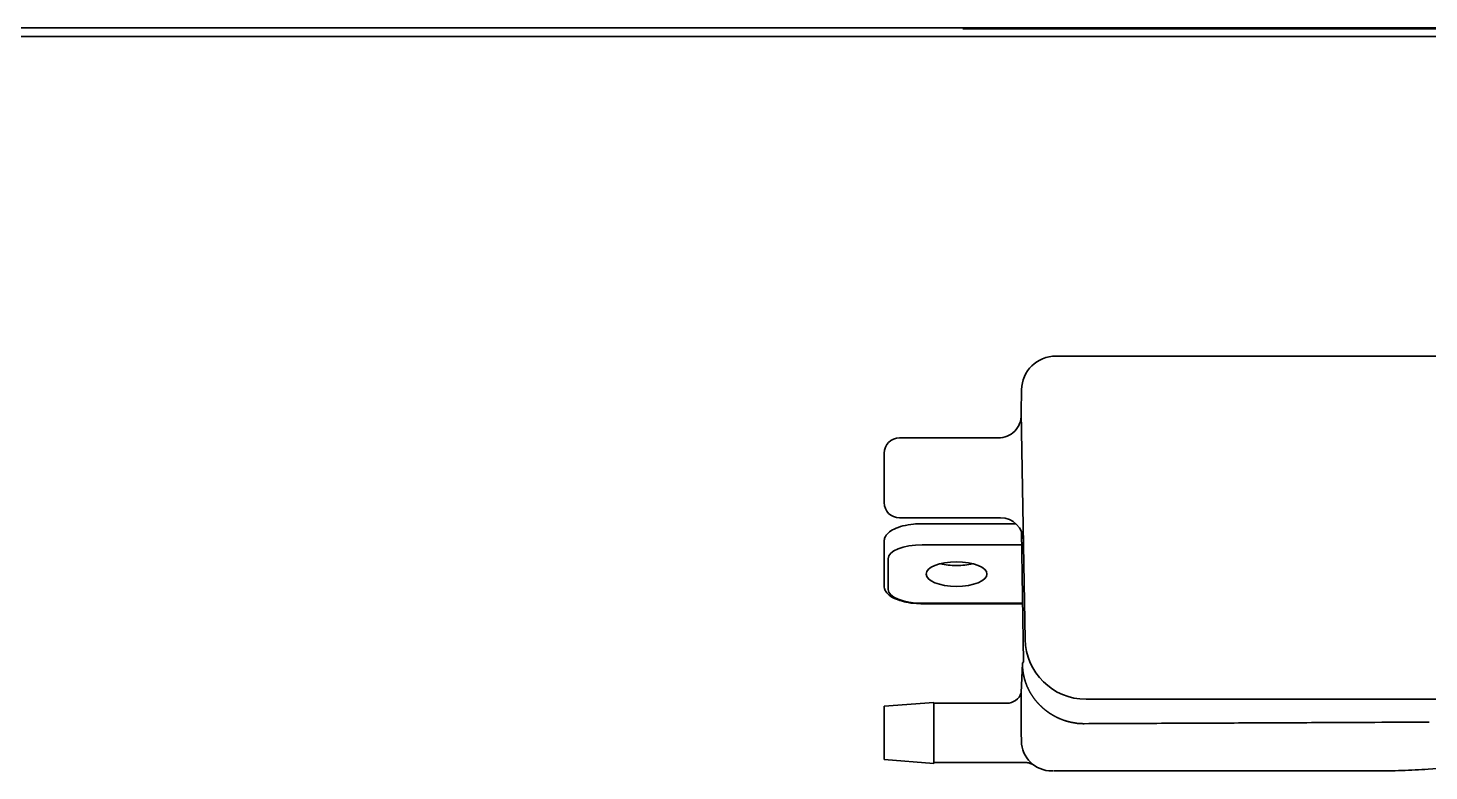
# Model space of a CAD drawing. Extents: x 5809 to 10669, y -850 to 3566.
# Drawn here: x 9863 to 10047, y 1274.3 to 1371.9 of the extents above; entities that cross this region are included whole.
import ezdxf

# ---------------------------------------------------------------- set-up
doc = ezdxf.new("R2010")
doc.units = 0
doc.header["$LTSCALE"] = 5
doc.layers.add('1', color=7, linetype='CONTINUOUS', true_color=0xffffff)

msp = doc.modelspace()

# ---------------------------------------------------------------- linework, layer by layer
at = {"layer": '1', "color": 7, "linetype": 'Continuous', "lineweight": 35}
for p, q in [((9537.53, 1371.93), (10529.01, 1371.93)), ((10531.47, 1371.83), (9985.78, 1371.83)), ((10531.47, 1370.83), (9533.87, 1370.83)), ((10002.1, 1328.83), (9998.02, 1328.83)), ((10014.24, 1328.83), (10002.1, 1328.83)), ((10016.84, 1328.83), (10014.24, 1328.83)), ((10023.22, 1328.83), (10016.84, 1328.83)), ((10024.67, 1328.83), (10023.22, 1328.83)), ((10103.57, 1328.83), (10024.67, 1328.83)), ((9993.52, 1324.4), (9993.47, 1321.43)), ((9993.47, 1321.43), (9993.99, 1291.61)), ((9977.47, 1318.08), (9990.48, 1318.08)), ((9975.47, 1316.08), (9975.47, 1309.58)), ((9990.77, 1307.58), (9977.47, 1307.58)), ((9980.47, 1306.81), (9992.76, 1306.81)), ((9993.79, 1288.66), (9993.49, 1305.84)), ((9975.47, 1304.5), (9975.47, 1302.67)), ((9980.47, 1304.03), (9993.52, 1304.03)), ((9975.47, 1302.67), (9975.47, 1298.62)), ((9975.97, 1298.17), (9975.97, 1302.21)), ((9993.65, 1296.35), (9980.47, 1296.35)), ((9993.65, 1296.3), (9980.47, 1296.3)), ((9993.79, 1288.66), (9993.62, 1288.49)), ((9993.62, 1288.49), (9993.47, 1284.59)), ((9975.47, 1282.83), (9981.97, 1283.33)), ((9981.97, 1275.33), (9981.97, 1283.33)), ((9981.97, 1283.23), (9991.58, 1283.23)), ((10001.99, 1283.75), (10003.47, 1283.75)), ((10003.47, 1283.75), (10015.26, 1283.75)), ((10017.83, 1283.75), (10015.26, 1283.75)), ((10017.83, 1283.75), (10024.19, 1283.75)), ((10024.19, 1283.75), (10024.7, 1283.75)), ((10024.7, 1283.75), (10103.49, 1283.75)), ((9975.47, 1282.83), (9975.47, 1275.83)), ((10046.96, 1274.57), (10138, 1280.94)), ((9993.49, 1278.26), (9993.47, 1279.33)), ((9981.97, 1275.33), (9975.47, 1275.83)), ((9994.03, 1275.43), (9981.97, 1275.43)), ((9997.49, 1274.33), (9997.58, 1274.33)), ((9997.58, 1274.33), (9997.7, 1274.33)), ((9997.79, 1274.33), (9997.8, 1274.33)), ((9997.81, 1274.33), (9997.81, 1274.33)), ((9997.81, 1274.33), (9998.81, 1274.33)), ((9998.81, 1274.33), (10039.98, 1274.33))]:
    msp.add_line(p, q, dxfattribs=at)
for centre, radius, start, end in [((9998.02, 1324.33), 4.5, 90, 179), ((9990.48, 1321.08), 3, 269.6992, 1), ((9977.47, 1316.08), 2, 90, 180), ((9977.47, 1309.58), 2, 180, 270), ((9990.77, 1304.58), 3, 1, 90.032), ((10001.99, 1291.75), 8, 181, 270), ((9991.58, 1285.23), 2, 269.1708, 341.5663), ((9997.49, 1278.33), 4, 181, 270)]:
    msp.add_arc(centre, radius, start, end, dxfattribs=at)
at = {"layer": '1', "color": 7, "linetype": 'Continuous', "lineweight": 35, "extrusion": (0, 0, -1)}
for centre, major_axis, ratio, start_param, end_param in [((9980.47, 1302.21), (4.5, 0), 0.404243, 3.141593, 4.712389), ((9984.97, 1302.93), (-4, 0), 0.404243, 4.712387, 5.270118), ((9984.97, 1302.93), (4, 0), 0.404243, 1.013063, 1.570795), ((9980.47, 1298.17), (-4.5, 0), 0.404243, 4.712389, 6.283185), ((10040.46, 1277.53), (182.53, 0.8), 0.017452, 4.709676, 4.748602)]:
    msp.add_ellipse(centre, major_axis=major_axis, ratio=ratio, start_param=start_param, end_param=end_param, dxfattribs=at)
msp.add_ellipse((9984.97, 1300.19), major_axis=(4, 0), ratio=0.404243, dxfattribs=at)
at = {"layer": '1', "color": 7, "linetype": 'Continuous', "lineweight": 35}
for points, knots in [([(9975.47, 1304.5), (9975.48, 1304.67), (9975.55, 1305.06), (9975.98, 1305.63), (9976.76, 1306.14), (9977.89, 1306.54), (9979.2, 1306.77), (9980.07, 1306.81), (9980.47, 1306.81)], [0, 0, 0, 0, 0.109797, 0.271731, 0.44945, 0.648429, 0.845644, 1, 1, 1, 1]), ([(9978, 1296.61), (9977.66, 1296.68), (9976.94, 1296.9), (9976.12, 1297.36), (9975.59, 1297.97), (9975.48, 1298.41), (9975.47, 1298.62)], [0, 0, 0, 0, 0.223926, 0.530972, 0.795759, 1, 1, 1, 1]), ([(9980.47, 1296.3), (9980.21, 1296.3), (9979.48, 1296.33), (9978.6, 1296.42), (9978.1, 1296.58), (9978, 1296.61)], [0, 0, 0, 0, 0.292872, 0.855171, 1, 1, 1, 1]), ([(9995.58, 1283.34), (9995.56, 1283.35), (9995.53, 1283.39), (9995.48, 1283.45), (9995.44, 1283.5), (9995.39, 1283.56), (9995.34, 1283.61), (9995.3, 1283.67), (9995.25, 1283.73), (9995.21, 1283.79), (9995.16, 1283.85), (9995.12, 1283.91), (9995.07, 1283.98), (9995.03, 1284.04), (9994.98, 1284.1), (9994.94, 1284.17), (9994.9, 1284.23), (9994.85, 1284.3), (9994.81, 1284.37), (9994.77, 1284.43), (9994.73, 1284.5), (9994.69, 1284.57), (9994.64, 1284.64), (9994.6, 1284.71), (9994.56, 1284.79), (9994.53, 1284.86), (9994.49, 1284.93), (9994.45, 1285.01), (9994.41, 1285.08), (9994.37, 1285.16), (9994.34, 1285.24), (9994.3, 1285.31), (9994.27, 1285.39), (9994.23, 1285.47), (9994.2, 1285.55), (9994.17, 1285.63), (9994.14, 1285.69), (9994.13, 1285.74), (9994.12, 1285.76), (9994.11, 1285.78), (9994.1, 1285.8), (9994.1, 1285.82), (9994.09, 1285.85), (9994.08, 1285.87), (9994.07, 1285.89), (9994.06, 1285.92), (9994.05, 1285.94), (9994.04, 1285.97), (9994.04, 1285.99), (9994.03, 1286.02), (9994.02, 1286.04), (9994.01, 1286.07), (9994, 1286.1), (9993.99, 1286.12), (9993.99, 1286.15), (9993.98, 1286.18), (9993.97, 1286.2), (9993.96, 1286.23), (9993.95, 1286.26), (9993.94, 1286.29), (9993.93, 1286.32), (9993.93, 1286.34), (9993.92, 1286.37), (9993.91, 1286.4), (9993.9, 1286.43), (9993.89, 1286.46), (9993.88, 1286.49), (9993.88, 1286.52), (9993.87, 1286.56), (9993.86, 1286.59), (9993.85, 1286.62), (9993.85, 1286.65), (9993.84, 1286.68), (9993.83, 1286.72), (9993.82, 1286.75), (9993.81, 1286.78), (9993.81, 1286.82), (9993.8, 1286.85), (9993.79, 1286.89), (9993.79, 1286.92), (9993.78, 1286.96), (9993.77, 1286.99), (9993.76, 1287.03), (9993.76, 1287.06), (9993.75, 1287.1), (9993.74, 1287.14), (9993.74, 1287.17), (9993.73, 1287.21), (9993.73, 1287.25), (9993.72, 1287.29), (9993.71, 1287.32), (9993.71, 1287.36), (9993.7, 1287.4), (9993.7, 1287.44), (9993.69, 1287.48), (9993.69, 1287.52), (9993.68, 1287.56), (9993.68, 1287.6), (9993.67, 1287.64), (9993.67, 1287.68), (9993.67, 1287.73), (9993.66, 1287.77), (9993.66, 1287.81), (9993.65, 1287.85), (9993.65, 1287.89), (9993.65, 1287.94), (9993.65, 1287.98), (9993.64, 1288.03), (9993.64, 1288.07), (9993.64, 1288.11), (9993.64, 1288.16), (9993.64, 1288.19), (9993.64, 1288.2)], [0, 0, 0, 0, 0.011513, 0.023178, 0.034994, 0.046963, 0.059084, 0.071357, 0.083784, 0.096363, 0.109095, 0.12198, 0.13502, 0.148212, 0.161559, 0.17506, 0.188714, 0.202523, 0.216487, 0.230605, 0.244878, 0.259306, 0.273889, 0.288627, 0.30352, 0.318569, 0.333773, 0.349133, 0.364649, 0.38032, 0.396148, 0.412131, 0.428271, 0.444566, 0.461018, 0.477627, 0.494392, 0.498788, 0.503247, 0.50777, 0.512356, 0.517005, 0.521718, 0.526494, 0.531333, 0.536236, 0.541202, 0.546232, 0.551325, 0.556481, 0.561701, 0.566984, 0.572331, 0.57774, 0.583214, 0.58875, 0.59435, 0.600014, 0.605741, 0.611531, 0.617385, 0.623302, 0.629282, 0.635326, 0.641433, 0.647604, 0.653838, 0.660135, 0.666496, 0.67292, 0.679408, 0.685959, 0.692573, 0.699251, 0.705992, 0.712797, 0.719665, 0.726597, 0.733591, 0.74065, 0.747771, 0.754957, 0.762205, 0.769517, 0.776892, 0.784331, 0.791833, 0.799399, 0.807028, 0.814721, 0.822476, 0.830296, 0.838178, 0.846125, 0.854134, 0.862207, 0.870343, 0.878543, 0.886807, 0.895133, 0.903523, 0.911977, 0.920494, 0.929074, 0.937718, 0.946425, 0.955196, 0.96403, 0.972927, 0.981888, 0.990912, 1, 1, 1, 1]), ([(9993.47, 1284.59), (9993.47, 1284.58), (9993.47, 1284.55), (9993.47, 1284.51), (9993.47, 1284.47), (9993.47, 1284.43), (9993.47, 1284.39), (9993.47, 1284.34), (9993.47, 1284.3), (9993.47, 1284.26), (9993.47, 1284.23), (9993.47, 1284.19), (9993.47, 1284.15), (9993.47, 1284.11), (9993.47, 1284.07), (9993.47, 1284.03), (9993.47, 1283.99), (9993.47, 1283.95), (9993.47, 1283.92), (9993.47, 1283.88), (9993.47, 1283.84), (9993.47, 1283.81), (9993.47, 1283.77), (9993.47, 1283.73), (9993.47, 1283.7), (9993.47, 1283.66), (9993.47, 1283.62), (9993.47, 1283.59), (9993.47, 1283.55), (9993.47, 1283.52), (9993.47, 1283.48), (9993.47, 1283.45), (9993.47, 1283.42), (9993.47, 1283.38), (9993.47, 1283.35), (9993.47, 1283.31), (9993.47, 1283.28), (9993.47, 1283.25), (9993.47, 1283.22), (9993.47, 1283.18), (9993.47, 1283.15), (9993.47, 1283.12), (9993.47, 1283.09), (9993.47, 1283.05), (9993.47, 1283.02), (9993.47, 1282.99), (9993.47, 1282.96), (9993.47, 1282.93), (9993.47, 1282.9), (9993.47, 1282.87), (9993.47, 1282.84), (9993.47, 1282.81), (9993.47, 1282.78), (9993.47, 1282.75), (9993.47, 1282.72), (9993.47, 1282.69), (9993.47, 1282.67), (9993.47, 1282.64), (9993.47, 1282.61), (9993.47, 1282.58), (9993.47, 1282.55), (9993.47, 1282.53), (9993.47, 1282.5), (9993.47, 1282.47), (9993.47, 1282.45), (9993.47, 1282.42), (9993.47, 1282.4), (9993.47, 1282.3), (9993.47, 1282.14), (9993.47, 1281.93), (9993.47, 1281.73), (9993.47, 1281.53), (9993.47, 1281.34), (9993.47, 1281.17), (9993.47, 1281), (9993.47, 1280.84), (9993.47, 1280.73), (9993.47, 1280.65), (9993.47, 1280.6), (9993.47, 1280.56), (9993.47, 1280.51), (9993.47, 1280.47), (9993.47, 1280.43), (9993.47, 1280.38), (9993.47, 1280.34), (9993.47, 1280.3), (9993.47, 1280.26), (9993.47, 1280.22), (9993.47, 1280.19), (9993.47, 1280.15), (9993.47, 1280.11), (9993.47, 1280.08), (9993.47, 1280.04), (9993.47, 1280.01), (9993.47, 1279.98), (9993.47, 1279.94), (9993.47, 1279.91), (9993.47, 1279.88), (9993.47, 1279.85), (9993.47, 1279.82), (9993.47, 1279.8), (9993.47, 1279.77), (9993.47, 1279.74), (9993.47, 1279.72), (9993.47, 1279.69), (9993.47, 1279.67), (9993.47, 1279.65), (9993.47, 1279.62), (9993.47, 1279.6), (9993.47, 1279.58), (9993.47, 1279.56), (9993.47, 1279.54), (9993.47, 1279.52), (9993.47, 1279.51), (9993.47, 1279.49), (9993.47, 1279.47), (9993.47, 1279.46), (9993.47, 1279.44), (9993.47, 1279.43), (9993.47, 1279.42), (9993.47, 1279.41), (9993.47, 1279.39), (9993.47, 1279.38), (9993.47, 1279.38), (9993.47, 1279.37), (9993.47, 1279.36), (9993.47, 1279.35), (9993.47, 1279.35), (9993.47, 1279.34), (9993.47, 1279.34), (9993.47, 1279.33), (9993.47, 1279.33), (9993.47, 1279.33), (9993.47, 1279.33), (9993.47, 1279.33), (9993.47, 1279.33)], [0, 0, 0, 0, 0.004535, 0.009052, 0.013554, 0.018038, 0.022506, 0.026957, 0.031391, 0.035808, 0.040209, 0.044593, 0.04896, 0.05331, 0.057644, 0.06196, 0.06626, 0.070543, 0.074808, 0.079057, 0.083289, 0.087503, 0.091701, 0.095881, 0.100044, 0.104189, 0.108318, 0.112429, 0.116522, 0.120598, 0.124657, 0.128697, 0.13272, 0.136726, 0.140713, 0.144683, 0.148635, 0.152568, 0.156484, 0.160381, 0.164261, 0.168122, 0.171964, 0.175789, 0.179594, 0.183382, 0.18715, 0.1909, 0.194631, 0.198343, 0.202036, 0.205711, 0.209366, 0.213002, 0.216619, 0.220216, 0.223795, 0.227353, 0.230892, 0.234412, 0.237912, 0.241392, 0.244853, 0.248293, 0.251714, 0.255114, 0.258494, 0.261855, 0.291552, 0.320855, 0.349763, 0.378272, 0.40638, 0.434081, 0.461372, 0.488249, 0.514707, 0.523357, 0.531995, 0.540622, 0.549237, 0.55784, 0.566433, 0.575015, 0.583585, 0.592146, 0.600696, 0.609235, 0.617765, 0.626284, 0.634794, 0.643294, 0.651784, 0.660266, 0.668737, 0.6772, 0.685654, 0.694098, 0.702534, 0.710961, 0.71938, 0.72779, 0.736192, 0.744585, 0.75297, 0.761348, 0.769717, 0.778079, 0.786432, 0.794779, 0.803117, 0.811449, 0.819773, 0.828089, 0.836399, 0.844702, 0.852998, 0.861287, 0.869569, 0.877845, 0.886115, 0.894379, 0.902636, 0.910887, 0.919133, 0.927372, 0.935607, 0.943835, 0.952059, 0.960277, 0.968491, 0.9767, 0.984904, 0.993103, 1, 1, 1, 1]), ([(9997.8, 1281.55), (9997.79, 1281.56), (9997.77, 1281.57), (9997.74, 1281.59), (9997.71, 1281.61), (9997.67, 1281.63), (9997.64, 1281.65), (9997.61, 1281.66), (9997.58, 1281.68), (9997.55, 1281.7), (9997.52, 1281.72), (9997.49, 1281.74), (9997.45, 1281.76), (9997.42, 1281.78), (9997.39, 1281.8), (9997.36, 1281.82), (9997.33, 1281.84), (9997.3, 1281.85), (9997.27, 1281.87), (9997.24, 1281.89), (9997.21, 1281.91), (9997.18, 1281.93), (9997.15, 1281.95), (9997.12, 1281.97), (9997.09, 1281.99), (9997.06, 1282.01), (9997.04, 1282.03), (9997.01, 1282.05), (9996.98, 1282.07), (9996.95, 1282.09), (9996.92, 1282.11), (9996.89, 1282.14), (9996.86, 1282.16), (9996.84, 1282.18), (9996.81, 1282.2), (9996.78, 1282.22), (9996.75, 1282.24), (9996.73, 1282.26), (9996.7, 1282.28), (9996.67, 1282.3), (9996.65, 1282.32), (9996.62, 1282.34), (9996.59, 1282.37), (9996.57, 1282.39), (9996.54, 1282.41), (9996.52, 1282.43), (9996.49, 1282.45), (9996.46, 1282.47), (9996.44, 1282.49), (9996.41, 1282.52), (9996.39, 1282.54), (9996.36, 1282.56), (9996.34, 1282.58), (9996.31, 1282.6), (9996.29, 1282.62), (9996.26, 1282.65), (9996.24, 1282.67), (9996.22, 1282.69), (9996.19, 1282.71), (9996.17, 1282.73), (9996.14, 1282.76), (9996.12, 1282.78), (9996.1, 1282.8), (9996.07, 1282.82), (9996.05, 1282.84), (9996.03, 1282.87), (9996.01, 1282.89), (9995.98, 1282.91), (9995.96, 1282.93), (9995.94, 1282.95), (9995.92, 1282.98), (9995.89, 1283), (9995.87, 1283.02), (9995.85, 1283.04), (9995.83, 1283.07), (9995.81, 1283.09), (9995.79, 1283.11), (9995.76, 1283.13), (9995.74, 1283.16), (9995.72, 1283.18), (9995.7, 1283.2), (9995.68, 1283.22), (9995.66, 1283.25), (9995.64, 1283.27), (9995.62, 1283.29), (9995.6, 1283.31), (9995.59, 1283.33), (9995.58, 1283.34)], [0, 0, 0, 0, 0.010767, 0.021553, 0.032348, 0.043154, 0.053969, 0.064796, 0.075635, 0.086486, 0.09735, 0.108227, 0.119118, 0.130024, 0.140945, 0.151882, 0.162835, 0.173805, 0.184792, 0.195797, 0.206821, 0.217864, 0.228926, 0.240008, 0.251111, 0.262236, 0.273382, 0.28455, 0.295741, 0.306956, 0.318194, 0.329457, 0.340744, 0.352057, 0.363396, 0.374761, 0.386153, 0.397572, 0.40902, 0.420495, 0.432, 0.443534, 0.455097, 0.466691, 0.478316, 0.489972, 0.50166, 0.513379, 0.525132, 0.536917, 0.548736, 0.560589, 0.572476, 0.584398, 0.596356, 0.608349, 0.620378, 0.632444, 0.644546, 0.656686, 0.668864, 0.68108, 0.693335, 0.705628, 0.717961, 0.730334, 0.742746, 0.7552, 0.767694, 0.78023, 0.792807, 0.805426, 0.818088, 0.830792, 0.84354, 0.856331, 0.869166, 0.882045, 0.894969, 0.907937, 0.920951, 0.93401, 0.947115, 0.960266, 0.973464, 0.986708, 1, 1, 1, 1]), ([(10000.26, 1280.68), (10000.24, 1280.68), (10000.2, 1280.69), (10000.14, 1280.7), (10000.09, 1280.71), (10000.03, 1280.72), (9999.98, 1280.73), (9999.92, 1280.75), (9999.86, 1280.76), (9999.81, 1280.77), (9999.75, 1280.79), (9999.69, 1280.8), (9999.64, 1280.82), (9999.58, 1280.83), (9999.53, 1280.85), (9999.47, 1280.86), (9999.42, 1280.88), (9999.36, 1280.9), (9999.31, 1280.91), (9999.25, 1280.93), (9999.2, 1280.95), (9999.15, 1280.97), (9999.09, 1280.98), (9999.04, 1281), (9998.98, 1281.02), (9998.93, 1281.04), (9998.88, 1281.06), (9998.82, 1281.08), (9998.77, 1281.1), (9998.72, 1281.12), (9998.67, 1281.14), (9998.61, 1281.17), (9998.56, 1281.19), (9998.51, 1281.21), (9998.46, 1281.23), (9998.41, 1281.25), (9998.36, 1281.28), (9998.3, 1281.3), (9998.25, 1281.33), (9998.2, 1281.35), (9998.15, 1281.37), (9998.1, 1281.4), (9998.05, 1281.42), (9998, 1281.45), (9997.95, 1281.48), (9997.9, 1281.5), (9997.85, 1281.53), (9997.82, 1281.55), (9997.8, 1281.55), (9997.8, 1281.55)], [0, 0, 0, 0, 0.02208, 0.044097, 0.066054, 0.087954, 0.109801, 0.131597, 0.153346, 0.175051, 0.196716, 0.218342, 0.239935, 0.261497, 0.28303, 0.30454, 0.326029, 0.3475, 0.368957, 0.390403, 0.411841, 0.433275, 0.454709, 0.476145, 0.497586, 0.519038, 0.540501, 0.561981, 0.58348, 0.605002, 0.62655, 0.648127, 0.669737, 0.691383, 0.713068, 0.734795, 0.756568, 0.77839, 0.800264, 0.822194, 0.844181, 0.866231, 0.888345, 0.910526, 0.932778, 0.955105, 0.977507, 0.99999, 1, 1, 1, 1]), ([(10001.74, 1280.54), (10001.58, 1280.54), (10001.25, 1280.55), (10000.75, 1280.59), (10000.42, 1280.64), (10000.26, 1280.68)], [0, 0, 0, 0, 0.333339, 0.666677, 1, 1, 1, 1]), ([(9995.16, 1275.07), (9995.17, 1275.07), (9995.17, 1275.07), (9995.16, 1275.07), (9995.16, 1275.08), (9995.15, 1275.08), (9995.14, 1275.09), (9995.12, 1275.1), (9995.04, 1275.15), (9994.89, 1275.24), (9994.54, 1275.37), (9994.24, 1275.45), (9994.03, 1275.43), (9994.03, 1275.42)], [0, 0, 0, 0, 0.089269, 0.112892, 0.123556, 0.130573, 0.13747, 0.154121, 0.187997, 0.339659, 0.549052, 0.992981, 1, 1, 1, 1]), ([(10039.98, 1274.33), (10040.56, 1274.33), (10041.14, 1274.33), (10042.31, 1274.35), (10042.89, 1274.37), (10044.05, 1274.41), (10044.63, 1274.43), (10045.8, 1274.49), (10046.38, 1274.53), (10046.96, 1274.57)], [0, 0, 0, 0, 0.25, 0.25, 0.5, 0.5, 0.75, 0.75, 1, 1, 1, 1])]:
    msp.add_open_spline(points, degree=3, knots=knots, dxfattribs=at)
msp.add_open_spline([(10039.95, 1280.71), (10001.74, 1280.54)], degree=1, dxfattribs=at)

doc.saveas('drawing.dxf')
